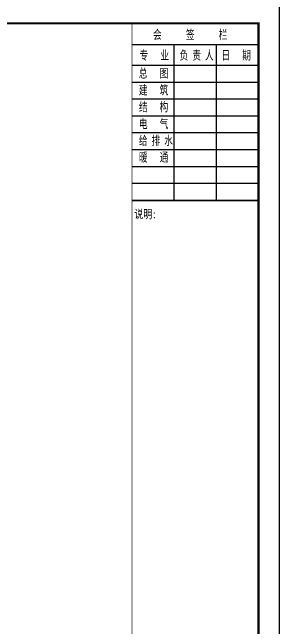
# Model space of a CAD drawing. Extents: x 2246048 to 2442613, y -66234 to 220766.
# Drawn here: x 2429947 to 2442613, y 131647 to 160891 of the extents above; entities that cross this region are included whole.
import ezdxf

# ---------------------------------------------------------------- set-up
doc = ezdxf.new("R2010")
doc.units = 0
doc.header["$LTSCALE"] = 1000
doc.header["$MEASUREMENT"] = 0
doc.layers.add('J-图框线', color=4, linetype='Continuous')
doc.styles.add('LHR1', font='tssdeng.shx', dxfattribs={"width": 0.7, "bigfont": 'tssdchn.shx'})
doc.styles.add('LHT3', font='')
doc.styles.get('LHT3').set_extended_font_data('宋体')

# ---------------------------------------------------------------- blocks, each defined once
blk = doc.blocks.new('1326481')
at = {"layer": 'J-图框线'}
for p, q in [((-4000, -8400), (-4000, -1000)), ((-2000, -8400), (-2000, -1000)), ((0, -2000), (-6000, -2000)), ((0, -2800), (-6000, -2800)), ((0, -3600), (-6000, -3600)), ((0, -4400), (-6000, -4400)), ((0, -5200), (-6000, -5200)), ((0, -6000), (-6000, -6000)), ((0, -6800), (-6000, -6800)), ((0, -7600), (-6000, -7600))]:
    blk.add_line(p, q, dxfattribs=at)
blk.add_lwpolyline([(-6000, -1000), (0, -1000)], dxfattribs=at)
at = {"layer": 'J-图框线', "const_width": 70}
blk.add_lwpolyline([(0, -8400), (-6000, -8400)], dxfattribs=at)
at = {"layer": 'J-图框线'}
for s, height, style, width, p in [('会      签      栏', 450, 'LHR1', 0.7, (-4999, -789)), ('专   业', 450, 'LHR1', 0.7, (-5636, -1765)), ('负 责 人', 450, 'LHR1', 0.7, (-3737, -1765)), ('日   期', 450, 'LHR1', 0.7, (-1759, -1765)), ('总   图', 450, 'LHR1', 0.7, (-5670, -2618)), ('建   筑', 450, 'LHR1', 0.7, (-5670, -3418)), ('结   构', 450, 'LHR1', 0.7, (-5670, -4218)), ('电   气', 450, 'LHR1', 0.7, (-5670, -5018)), ('给 排 水', 450, 'LHR1', 0.7, (-5670, -5814)), ('暖   通 ', 450, 'LHR1', 0.7, (-5670, -6604)), ('说明:', 400, 'LHT3', 0.75, (-5881, -9250))]:
    blk.add_text(s, height=height, dxfattribs=dict(at, style=style, width=width)).set_placement(p)

msp = doc.modelspace()

# ---------------------------------------------------------------- linework, layer by layer
at = {"layer": 'J-图框线'}
msp.add_lwpolyline([(2358512.576, 101965.792), (2442612.576, 101965.792), (2442612.576, 161365.792), (2358512.576, 161365.792)], close=True, dxfattribs=at)
at = {"layer": 'J-图框线', "const_width": 100}
msp.add_lwpolyline([(2361012.576, 102965.792), (2441612.576, 102965.792), (2441612.576, 160365.792), (2361012.576, 160365.792)], close=True, dxfattribs=at)
at = {"layer": 'J-图框线', "const_width": 30, "elevation": 0}
msp.add_lwpolyline([(2435612.576, 102965.792), (2435612.576, 160365.792)], dxfattribs=at)

# ---------------------------------------------------------------- block references
at = {"layer": 'J-图框线'}
msp.add_blockref('1326481', (2441612.576, 160365.792), dxfattribs=at)

doc.saveas('drawing.dxf')
